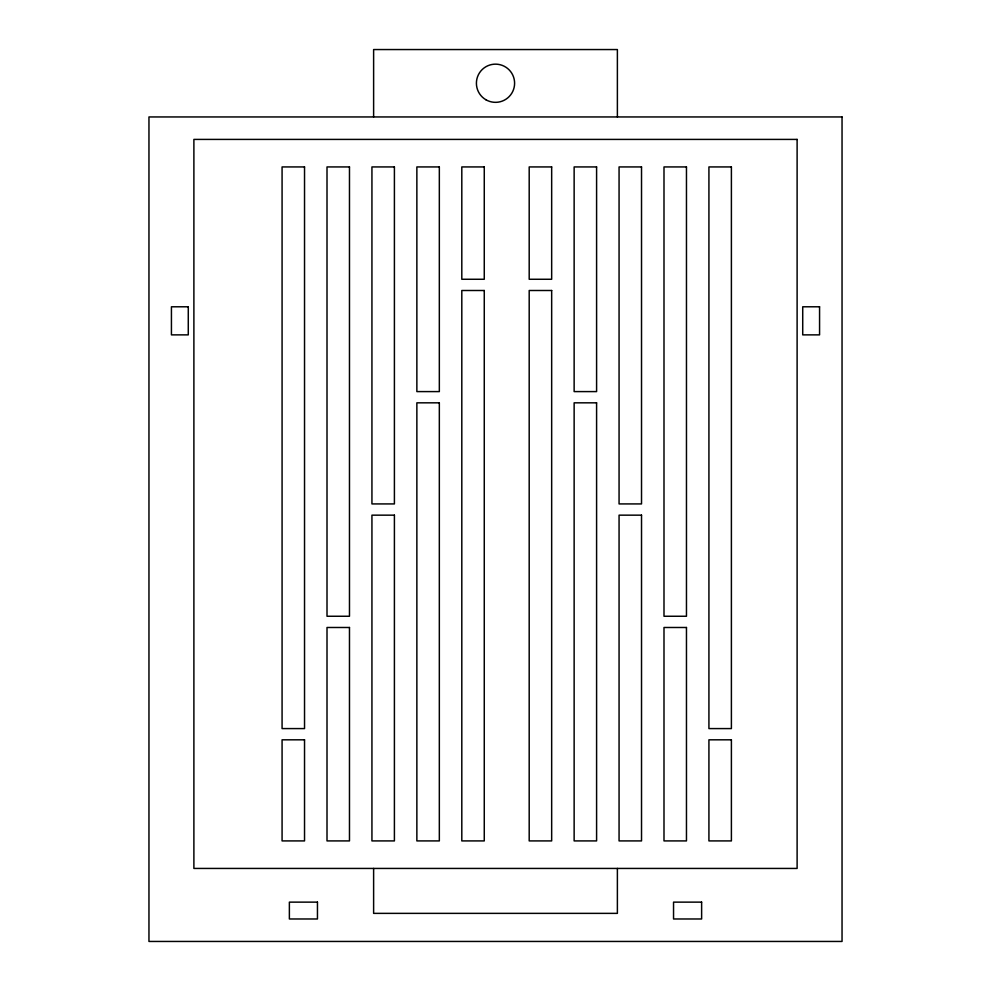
<?xml version="1.0" encoding="UTF-8"?>
<svg xmlns="http://www.w3.org/2000/svg" width="991" height="991" viewBox="0 0 991 991"><rect width="100%" height="100%" fill="white"/><g stroke="black" fill="none" stroke-linecap="round" stroke-linejoin="round"><path stroke-width="1.49" d="M617.381 116.95L617.381 49.55L373.619 49.55L373.619 116.95M617.381 868.438L617.381 913.368L373.619 913.368L373.619 868.438M842.04 116.95L148.96 116.95L148.96 941.45L842.04 941.45L842.04 116.95M797.111 139.409L193.889 139.409L193.889 868.438L797.111 868.438L797.111 139.409M304.534 166.934L282.076 166.934L282.076 728.583L304.534 728.583L304.534 166.934M349.476 166.934L327.005 166.934L327.005 616.253L349.476 616.253L349.476 166.934M394.406 166.934L371.935 166.934L371.935 503.924L394.406 503.924L394.406 166.934M439.335 166.934L416.864 166.934L416.864 391.594L439.335 391.594L439.335 166.934M484.265 166.934L461.806 166.934L461.806 279.264L484.265 279.264L484.265 166.934M551.665 166.934L529.194 166.934L529.194 279.264L551.665 279.264L551.665 166.934M596.594 166.934L574.136 166.934L574.136 391.594L596.594 391.594L596.594 166.934M641.524 166.934L619.065 166.934L619.065 503.924L641.524 503.924L641.524 166.934M686.466 166.934L663.995 166.934L663.995 616.253L686.466 616.253L686.466 166.934M731.395 166.934L708.924 166.934L708.924 728.583L731.395 728.583L731.395 166.934M484.265 290.499L461.806 290.499L461.806 840.913L484.265 840.913L484.265 290.499M551.665 290.499L529.194 290.499L529.194 840.913L551.665 840.913L551.665 290.499M188.278 306.789L171.431 306.789L171.431 334.871L188.278 334.871L188.278 306.789M819.569 306.789L802.722 306.789L802.722 334.871L819.569 334.871L819.569 306.789M439.335 402.829L416.864 402.829L416.864 840.913L439.335 840.913L439.335 402.829M596.594 402.829L574.136 402.829L574.136 840.913L596.594 840.913L596.594 402.829M394.406 515.159L371.935 515.159L371.935 840.913L394.406 840.913L394.406 515.159M641.524 515.159L619.065 515.159L619.065 840.913L641.524 840.913L641.524 515.159M349.476 627.489L327.005 627.489L327.005 840.913L349.476 840.913L349.476 627.489M686.466 627.489L663.995 627.489L663.995 840.913L686.466 840.913L686.466 627.489M304.534 739.819L282.076 739.819L282.076 840.913L304.534 840.913L304.534 739.819M731.395 739.819L708.924 739.819L708.924 840.913L731.395 840.913L731.395 739.819M317.454 902.132L289.372 902.132L289.372 918.979L317.454 918.979L317.454 902.132M701.628 902.132L673.546 902.132L673.546 918.979L701.628 918.979L701.628 902.132M485.949 99.781A19.102 19.102 0 0 0 514.602 83.244A19.102 19.102 0 0 0 485.949 66.707A19.102 19.102 0 0 0 485.949 99.781"/></g></svg>
